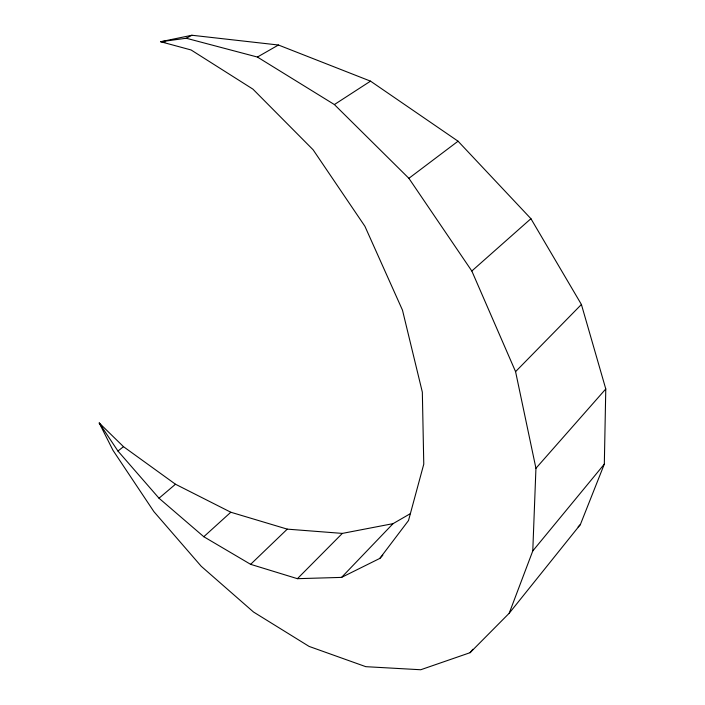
<?xml version="1.0" encoding="UTF-8"?>
<svg xmlns="http://www.w3.org/2000/svg" width="705" height="705" viewBox="0 0 705 705"><rect width="100%" height="100%" fill="white"/><g stroke="black" fill="none" stroke-linecap="round" stroke-linejoin="round"><path stroke-width="1.06" d="M102.454 427.256L99.22 422.974L113.011 450.363L153.919 511.654L201.225 566.274L253.518 612.019L309.098 646.414L365.798 666.674L420.735 669.75L470.103 652.68L509.204 613.235L580.374 524.538L604.326 464.101L605.78 388.957L581.413 304.481L530.927 218.691L458.056 141.203L370.522 81.145L278.431 45.014L191.919 35.25L160.661 41.727L191.099 49.976L252.936 89.138L313.126 149.804L364.899 226.261L402.476 310.138L422.339 392.147L423.775 464.163L408.512 520.528L379.819 558.413L341.555 577.395L297.413 578.682L250.627 564.335L203.798 536.725L159.013 498.224L117.955 451.05L99.22 422.974L123.49 446.67L175.483 484.229L230.817 512.235L287.279 529.138L342.348 533.403L393.064 523.648L410.222 513.725M509.204 613.235L532.777 550.94L535.941 468.296L515.575 371.641L471.821 271.011L408.891 178.321L334.39 104.56L257.404 57.052L186.252 38.246L160.661 41.727L164.961 42.23M470.103 652.68L472.852 649.279M532.777 550.94L604.326 464.101M535.941 468.296L605.78 388.957M379.819 558.413L382.815 555.232M341.555 577.395L393.064 523.648M578.109 526.891L580.374 524.538M515.575 371.641L581.413 304.481M297.413 578.682L342.348 533.403M250.627 564.335L287.279 529.138M203.798 536.725L230.817 512.235M471.821 271.011L530.927 218.691M159.013 498.224L175.483 484.229M117.955 451.05L123.49 446.67M408.891 178.321L458.056 141.203M334.39 104.56L370.522 81.145M257.404 57.052L278.431 45.014M186.252 38.246L191.919 35.25"/></g></svg>
